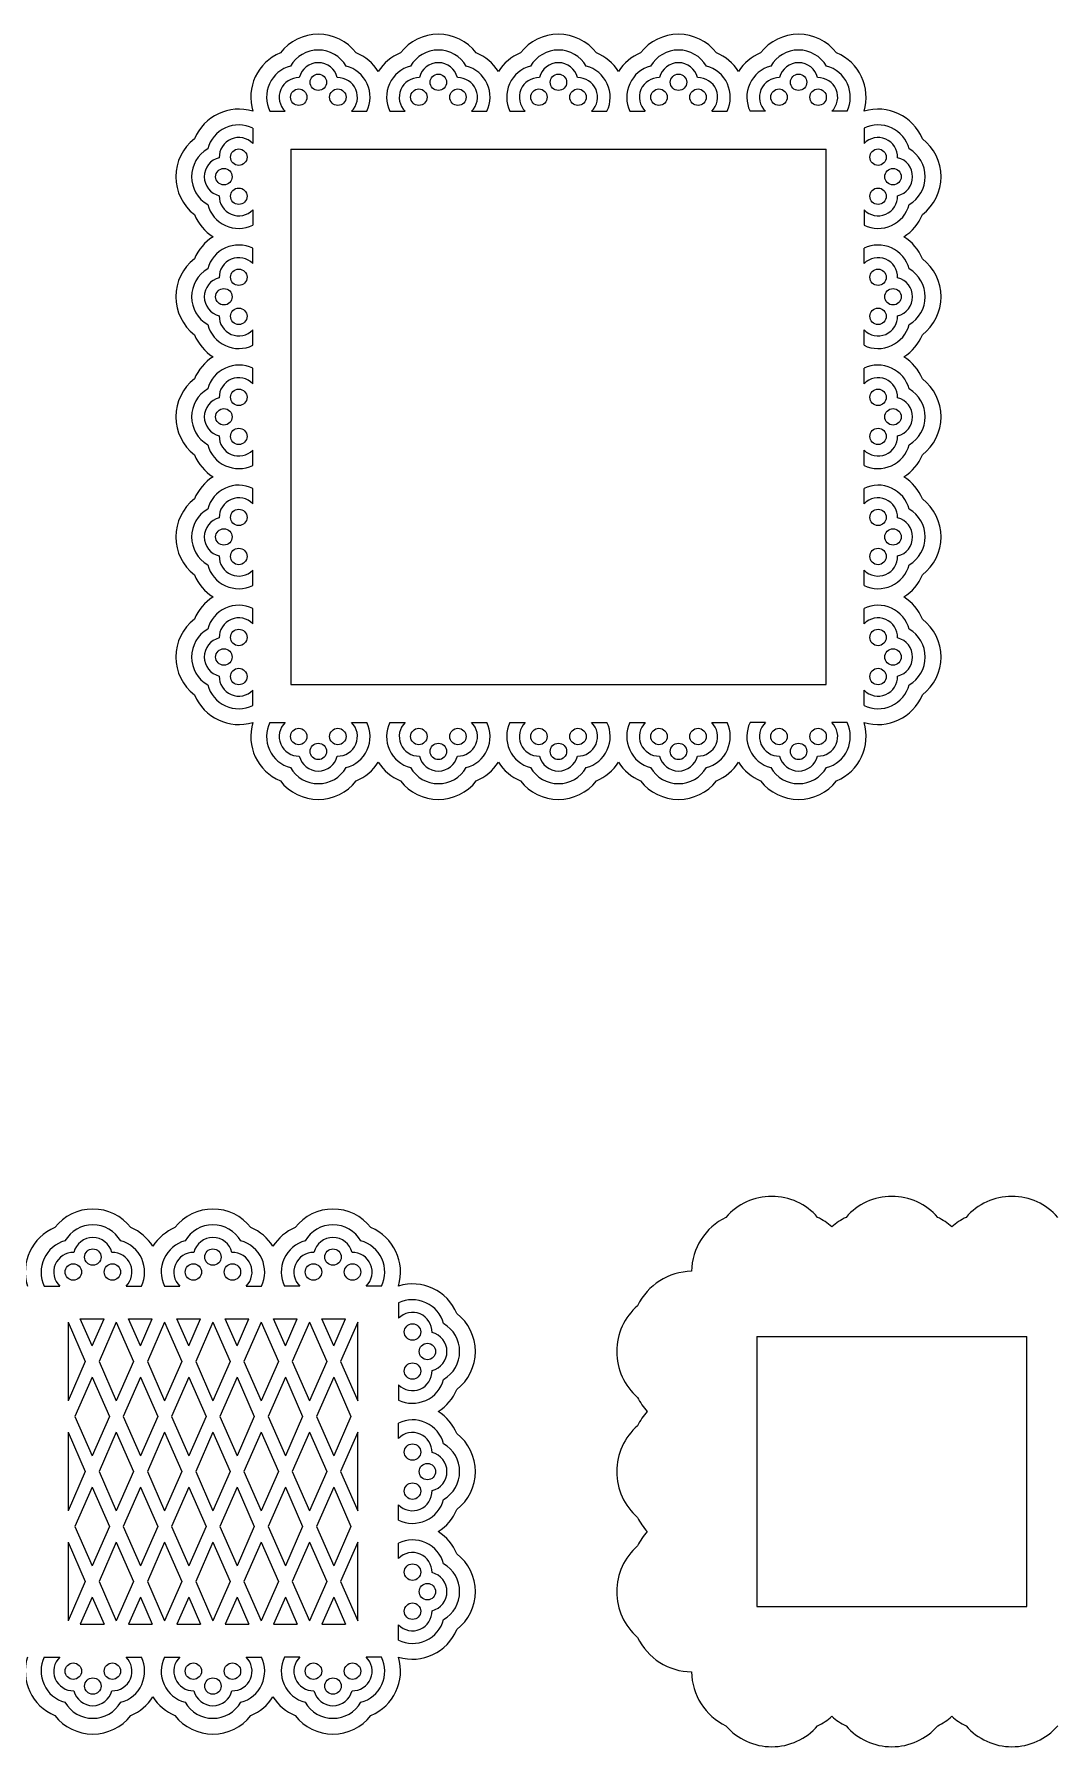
# Model space of a CAD drawing. Extents: x -370 to 190, y -61 to 212.
# Drawn here: x -246.3 to -84.3, y -61 to 210 of the extents above; entities that cross this region are included whole.
import ezdxf

# ---------------------------------------------------------------- set-up
doc = ezdxf.new("R2010")
doc.units = 0
doc.layers.get('0').update_dxf_attribs({"linetype": 'CONTINUOUS'})

msp = doc.modelspace()

# ---------------------------------------------------------------- linework, layer by layer
for p, q in [((-209.045227, 197.809597), (-206.615561, 197.809597)), ((-196.111845, 197.809597), (-193.682179, 197.809597)), ((-190.040743, 197.809597), (-187.611077, 197.809597)), ((-177.107361, 197.809597), (-174.677695, 197.809597)), ((-171.036259, 197.809597), (-168.606593, 197.809597)), ((-158.102877, 197.809597), (-155.673211, 197.809597)), ((-152.031775, 197.809597), (-149.602109, 197.809597)), ((-139.098393, 197.809597), (-136.668727, 197.809597)), ((-130.597625, 197.809597), (-133.027291, 197.809597)), ((-117.664243, 197.809597), (-120.093909, 197.809597)), ((-211.722914, 195.131911), (-211.722914, 192.702245)), ((-114.986556, 195.131911), (-114.986556, 192.702245)), ((-205.722914, 191.809597), (-205.722914, 107.07324)), ((-205.722914, 191.809597), (-120.986556, 191.809597)), ((-120.986556, 107.07324), (-120.986556, 191.809597)), ((-211.722914, 182.198529), (-211.722914, 179.768862)), ((-114.986556, 182.198529), (-114.986556, 179.768862)), ((-211.722914, 173.69776), (-211.722914, 176.127427)), ((-114.986556, 173.69776), (-114.986556, 176.127427)), ((-211.722914, 160.764378), (-211.722914, 163.194045)), ((-114.986556, 160.764378), (-114.986556, 163.194045)), ((-211.722914, 154.693276), (-211.722914, 157.122942)), ((-114.986556, 154.693276), (-114.986556, 157.122942)), ((-211.722914, 141.759894), (-211.722914, 144.18956)), ((-114.986556, 141.759894), (-114.986556, 144.18956)), ((-211.722914, 135.688792), (-211.722914, 138.118458)), ((-114.986556, 135.688792), (-114.986556, 138.118458)), ((-211.722914, 122.75541), (-211.722914, 125.185076)), ((-114.986556, 122.75541), (-114.986556, 125.185076)), ((-211.722914, 116.684308), (-211.722914, 119.113974)), ((-114.986556, 116.684308), (-114.986556, 119.113974)), ((-211.722914, 103.750926), (-211.722914, 106.180592)), ((-205.722914, 107.07324), (-120.986556, 107.07324)), ((-114.986556, 103.750926), (-114.986556, 106.180592)), ((-209.045227, 101.07324), (-206.615561, 101.07324)), ((-196.111845, 101.07324), (-193.682179, 101.07324)), ((-190.040743, 101.07324), (-187.611077, 101.07324)), ((-177.107361, 101.07324), (-174.677695, 101.07324)), ((-171.036259, 101.07324), (-168.606593, 101.07324)), ((-158.102877, 101.07324), (-155.673211, 101.07324)), ((-152.031775, 101.07324), (-149.602109, 101.07324)), ((-139.098393, 101.07324), (-136.668727, 101.07324)), ((-130.597625, 101.07324), (-133.027291, 101.07324)), ((-117.664243, 101.07324), (-120.093909, 101.07324)), ((-244.728928, 11.871492), (-242.299262, 11.871492)), ((-231.795546, 11.871492), (-229.36588, 11.871492)), ((-225.724444, 11.871492), (-223.294778, 11.871492)), ((-212.791062, 11.871492), (-210.361396, 11.871492)), ((-204.290294, 11.871492), (-206.71996, 11.871492)), ((-191.356912, 11.871492), (-193.786578, 11.871492)), ((-188.679225, 9.193806), (-188.679225, 6.76414)), ((-240.978839, 6.133586), (-240.978839, -6.301039)), ((-240.978839, 6.133586), (-238.248372, -0.083726)), ((-237.156186, 2.403199), (-239.029822, 6.669496)), ((-239.029822, 6.669496), (-235.28255, 6.669496)), ((-237.156186, 2.403199), (-235.28255, 6.669496)), ((-233.333533, 6.133586), (-236.063999, -0.083726)), ((-233.333533, 6.133586), (-230.603066, -0.083726)), ((-229.51088, 2.403199), (-231.384516, 6.669496)), ((-231.384516, 6.669496), (-227.637243, 6.669496)), ((-229.51088, 2.403199), (-227.637243, 6.669496)), ((-225.688226, 6.133586), (-228.418693, -0.083726)), ((-225.688226, 6.133586), (-222.95776, -0.083726)), ((-221.865573, 2.403199), (-223.739209, 6.669496)), ((-223.739209, 6.669496), (-219.991937, 6.669496)), ((-221.865573, 2.403199), (-219.991937, 6.669496)), ((-218.04292, 6.133586), (-220.773387, -0.083726)), ((-218.04292, 6.133586), (-215.312454, -0.083726)), ((-214.220267, 2.403199), (-216.093903, 6.669496)), ((-216.093903, 6.669496), (-212.346631, 6.669496)), ((-214.220267, 2.403199), (-212.346631, 6.669496)), ((-210.397614, 6.133586), (-213.12808, -0.083726)), ((-210.397614, 6.133586), (-207.667147, -0.083726)), ((-206.574961, 2.403199), (-208.448597, 6.669496)), ((-208.448597, 6.669496), (-204.701325, 6.669496)), ((-206.574961, 2.403199), (-204.701325, 6.669496)), ((-202.752308, 6.133586), (-205.482774, -0.083726)), ((-202.752308, 6.133586), (-200.021841, -0.083726)), ((-200.803291, 6.669496), (-197.056018, 6.669496)), ((-198.929654, 2.403199), (-200.803291, 6.669496)), ((-198.929654, 2.403199), (-197.056018, 6.669496)), ((-195.107001, 6.133586), (-197.837468, -0.083726)), ((-195.107001, -6.301039), (-195.107001, 6.133586)), ((-131.945816, 3.871492), (-89.218426, 3.871492)), ((-131.945816, 3.871492), (-131.945816, -38.855897)), ((-89.218426, -38.855897), (-89.218426, 3.871492)), ((-238.248372, -0.083726), (-240.978839, -6.301039)), ((-237.156186, -2.570652), (-239.886652, -8.787965)), ((-237.156186, -2.570652), (-234.425719, -8.787965)), ((-236.063999, -0.083726), (-233.333533, -6.301039)), ((-230.603066, -0.083726), (-233.333533, -6.301039)), ((-229.51088, -2.570652), (-232.241346, -8.787965)), ((-229.51088, -2.570652), (-226.780413, -8.787965)), ((-228.418693, -0.083726), (-225.688226, -6.301039)), ((-222.95776, -0.083726), (-225.688226, -6.301039)), ((-221.865573, -2.570652), (-224.59604, -8.787965)), ((-221.865573, -2.570652), (-219.135107, -8.787965)), ((-220.773387, -0.083726), (-218.04292, -6.301039)), ((-215.312454, -0.083726), (-218.04292, -6.301039)), ((-214.220267, -2.570652), (-216.950734, -8.787965)), ((-214.220267, -2.570652), (-211.4898, -8.787965)), ((-213.12808, -0.083726), (-210.397614, -6.301039)), ((-207.667147, -0.083726), (-210.397614, -6.301039)), ((-206.574961, -2.570652), (-209.305427, -8.787965)), ((-206.574961, -2.570652), (-203.844494, -8.787965)), ((-205.482774, -0.083726), (-202.752308, -6.301039)), ((-200.021841, -0.083726), (-202.752308, -6.301039)), ((-198.929654, -2.570652), (-201.660121, -8.787965)), ((-198.929654, -2.570652), (-196.199188, -8.787965)), ((-197.837468, -0.083726), (-195.107001, -6.301039)), ((-188.679225, -3.739576), (-188.679225, -6.169243)), ((-239.886652, -8.787965), (-237.156186, -15.005277)), ((-234.425719, -8.787965), (-237.156186, -15.005277)), ((-232.241346, -8.787965), (-229.51088, -15.005277)), ((-226.780413, -8.787965), (-229.51088, -15.005277)), ((-224.59604, -8.787965), (-221.865573, -15.005277)), ((-219.135107, -8.787965), (-221.865573, -15.005277)), ((-216.950734, -8.787965), (-214.220267, -15.005277)), ((-211.4898, -8.787965), (-214.220267, -15.005277)), ((-209.305427, -8.787965), (-206.574961, -15.005277)), ((-203.844494, -8.787965), (-206.574961, -15.005277)), ((-201.660121, -8.787965), (-198.929654, -15.005277)), ((-196.199188, -8.787965), (-198.929654, -15.005277)), ((-188.679225, -12.240345), (-188.679225, -9.810678)), ((-240.978839, -11.27489), (-240.978839, -23.709515)), ((-240.978839, -11.27489), (-238.248372, -17.492203)), ((-233.333533, -11.27489), (-236.063999, -17.492203)), ((-233.333533, -11.27489), (-230.603066, -17.492203)), ((-225.688226, -11.27489), (-228.418693, -17.492203)), ((-225.688226, -11.27489), (-222.95776, -17.492203)), ((-218.04292, -11.27489), (-220.773387, -17.492203)), ((-218.04292, -11.27489), (-215.312454, -17.492203)), ((-210.397614, -11.27489), (-213.12808, -17.492203)), ((-210.397614, -11.27489), (-207.667147, -17.492203)), ((-202.752308, -11.27489), (-205.482774, -17.492203)), ((-202.752308, -11.27489), (-200.021841, -17.492203)), ((-195.107001, -11.27489), (-197.837468, -17.492203)), ((-195.107001, -23.709515), (-195.107001, -11.27489)), ((-238.248372, -17.492203), (-240.978839, -23.709515)), ((-236.063999, -17.492203), (-233.333533, -23.709515)), ((-230.603066, -17.492203), (-233.333533, -23.709515)), ((-228.418693, -17.492203), (-225.688226, -23.709515)), ((-222.95776, -17.492203), (-225.688226, -23.709515)), ((-220.773387, -17.492203), (-218.04292, -23.709515)), ((-215.312454, -17.492203), (-218.04292, -23.709515)), ((-213.12808, -17.492203), (-210.397614, -23.709515)), ((-207.667147, -17.492203), (-210.397614, -23.709515)), ((-205.482774, -17.492203), (-202.752308, -23.709515)), ((-200.021841, -17.492203), (-202.752308, -23.709515)), ((-197.837468, -17.492203), (-195.107001, -23.709515)), ((-237.156186, -19.979128), (-239.886652, -26.196441)), ((-237.156186, -19.979128), (-234.425719, -26.196441)), ((-229.51088, -19.979128), (-232.241346, -26.196441)), ((-229.51088, -19.979128), (-226.780413, -26.196441)), ((-221.865573, -19.979128), (-224.59604, -26.196441)), ((-221.865573, -19.979128), (-219.135107, -26.196441)), ((-214.220267, -19.979128), (-216.950734, -26.196441)), ((-214.220267, -19.979128), (-211.4898, -26.196441)), ((-206.574961, -19.979128), (-209.305427, -26.196441)), ((-206.574961, -19.979128), (-203.844494, -26.196441)), ((-198.929654, -19.979128), (-201.660121, -26.196441)), ((-198.929654, -19.979128), (-196.199188, -26.196441)), ((-188.679225, -25.173727), (-188.679225, -22.744061)), ((-239.886652, -26.196441), (-237.156186, -32.413754)), ((-234.425719, -26.196441), (-237.156186, -32.413754)), ((-232.241346, -26.196441), (-229.51088, -32.413754)), ((-226.780413, -26.196441), (-229.51088, -32.413754)), ((-224.59604, -26.196441), (-221.865573, -32.413754)), ((-219.135107, -26.196441), (-221.865573, -32.413754)), ((-216.950734, -26.196441), (-214.220267, -32.413754)), ((-211.4898, -26.196441), (-214.220267, -32.413754)), ((-209.305427, -26.196441), (-206.574961, -32.413754)), ((-203.844494, -26.196441), (-206.574961, -32.413754)), ((-201.660121, -26.196441), (-198.929654, -32.413754)), ((-196.199188, -26.196441), (-198.929654, -32.413754)), ((-240.978839, -28.683366), (-240.978839, -41.117992)), ((-240.978839, -28.683366), (-238.248372, -34.900679)), ((-233.333533, -28.683366), (-236.063999, -34.900679)), ((-233.333533, -28.683366), (-230.603066, -34.900679)), ((-225.688226, -28.683366), (-228.418693, -34.900679)), ((-225.688226, -28.683366), (-222.95776, -34.900679)), ((-218.04292, -28.683366), (-220.773387, -34.900679)), ((-218.04292, -28.683366), (-215.312454, -34.900679)), ((-210.397614, -28.683366), (-213.12808, -34.900679)), ((-210.397614, -28.683366), (-207.667147, -34.900679)), ((-202.752308, -28.683366), (-205.482774, -34.900679)), ((-202.752308, -28.683366), (-200.021841, -34.900679)), ((-195.107001, -28.683366), (-197.837468, -34.900679)), ((-195.107001, -41.117992), (-195.107001, -28.683366)), ((-188.679225, -31.244829), (-188.679225, -28.815163)), ((-238.248372, -34.900679), (-240.978839, -41.117992)), ((-236.063999, -34.900679), (-233.333533, -41.117992)), ((-230.603066, -34.900679), (-233.333533, -41.117992)), ((-228.418693, -34.900679), (-225.688226, -41.117992)), ((-222.95776, -34.900679), (-225.688226, -41.117992)), ((-220.773387, -34.900679), (-218.04292, -41.117992)), ((-215.312454, -34.900679), (-218.04292, -41.117992)), ((-213.12808, -34.900679), (-210.397614, -41.117992)), ((-207.667147, -34.900679), (-210.397614, -41.117992)), ((-205.482774, -34.900679), (-202.752308, -41.117992)), ((-200.021841, -34.900679), (-202.752308, -41.117992)), ((-197.837468, -34.900679), (-195.107001, -41.117992)), ((-237.156186, -37.387604), (-239.029822, -41.653901)), ((-237.156186, -37.387604), (-235.28255, -41.653901)), ((-229.51088, -37.387604), (-231.384516, -41.653901)), ((-229.51088, -37.387604), (-227.637243, -41.653901)), ((-221.865573, -37.387604), (-223.739209, -41.653901)), ((-221.865573, -37.387604), (-219.991937, -41.653901)), ((-214.220267, -37.387604), (-216.093903, -41.653901)), ((-214.220267, -37.387604), (-212.346631, -41.653901)), ((-206.574961, -37.387604), (-208.448597, -41.653901)), ((-206.574961, -37.387604), (-204.701325, -41.653901)), ((-198.929654, -37.387604), (-200.803291, -41.653901)), ((-198.929654, -37.387604), (-197.056018, -41.653901)), ((-131.945816, -38.855897), (-89.218426, -38.855897)), ((-239.029822, -41.653901), (-235.28255, -41.653901)), ((-231.384516, -41.653901), (-227.637243, -41.653901)), ((-223.739209, -41.653901), (-219.991937, -41.653901)), ((-216.093903, -41.653901), (-212.346631, -41.653901)), ((-208.448597, -41.653901), (-204.701325, -41.653901)), ((-200.803291, -41.653901), (-197.056018, -41.653901)), ((-188.679225, -44.178211), (-188.679225, -41.748545)), ((-244.728928, -46.855897), (-242.299262, -46.855897)), ((-231.795546, -46.855897), (-229.36588, -46.855897)), ((-225.724444, -46.855897), (-223.294778, -46.855897)), ((-212.791062, -46.855897), (-210.361396, -46.855897)), ((-204.290294, -46.855897), (-206.71996, -46.855897)), ((-191.356912, -46.855897), (-193.786578, -46.855897))]:
    msp.add_line(p, q)
for centre in [(-201.363703, 202.395715), (-182.359219, 202.395715), (-163.354735, 202.395715), (-144.350251, 202.395715), (-125.345767, 202.395715), (-204.455445, 200.033085), (-198.271961, 200.033085), (-185.450961, 200.033085), (-179.267477, 200.033085), (-166.446477, 200.033085), (-160.262993, 200.033085), (-147.441993, 200.033085), (-141.258509, 200.033085), (-128.437509, 200.033085), (-122.254025, 200.033085), (-213.946402, 190.542128), (-112.763068, 190.542128), (-216.309032, 187.450387), (-110.400438, 187.450387), (-213.946402, 184.358645), (-112.763068, 184.358645), (-213.946402, 171.537644), (-112.763068, 171.537644), (-216.309032, 168.445902), (-110.400438, 168.445902), (-213.946402, 165.354161), (-112.763068, 165.354161), (-213.946402, 152.53316), (-112.763068, 152.53316), (-216.309032, 149.441418), (-110.400438, 149.441418), (-213.946402, 146.349677), (-112.763068, 146.349677), (-213.946402, 133.528676), (-112.763068, 133.528676), (-216.309032, 130.436934), (-110.400438, 130.436934), (-213.946402, 127.345192), (-112.763068, 127.345192), (-213.946402, 114.524192), (-112.763068, 114.524192), (-216.309032, 111.43245), (-110.400438, 111.43245), (-213.946402, 108.340708), (-112.763068, 108.340708), (-204.455445, 98.849752), (-201.363703, 96.487122), (-198.271961, 98.849752), (-185.450961, 98.849752), (-182.359219, 96.487122), (-179.267477, 98.849752), (-166.446477, 98.849752), (-163.354735, 96.487122), (-160.262993, 98.849752), (-147.441993, 98.849752), (-144.350251, 96.487122), (-141.258509, 98.849752), (-128.437509, 98.849752), (-125.345767, 96.487122), (-122.254025, 98.849752), (-237.047404, 16.45761), (-218.04292, 16.45761), (-199.038436, 16.45761), (-240.139146, 14.09498), (-233.955662, 14.09498), (-221.134662, 14.09498), (-214.951178, 14.09498), (-202.130178, 14.09498), (-195.946694, 14.09498), (-186.455738, 4.604023), (-184.093108, 1.512282), (-186.455738, -1.57946), (-186.455738, -14.400461), (-184.093108, -17.492203), (-186.455738, -20.583944), (-186.455738, -33.404945), (-184.093108, -36.496687), (-186.455738, -39.588429), (-240.139146, -49.079385), (-233.955662, -49.079385), (-221.134662, -49.079385), (-214.951178, -49.079385), (-202.130178, -49.079385), (-195.946694, -49.079385), (-237.047404, -51.442015), (-218.04292, -51.442015), (-199.038436, -51.442015)]:
    msp.add_circle(centre, 1.3)
for centre, radius, start, end in [((-201.363703, 202.395715), 7.6, 37.78129, 142.21871), ((-182.359219, 202.395715), 7.6, 37.78129, 142.21871), ((-163.354735, 202.395715), 7.6, 37.78129, 142.21871), ((-144.350251, 202.395715), 7.6, 37.78129, 142.21871), ((-125.345767, 202.395715), 7.6, 37.78129, 142.21871), ((-204.455445, 200.033085), 7.6, 112.553565, 197.011533), ((-201.363703, 202.395715), 5.1, 30.188272, 149.811728), ((-198.271961, 200.033085), 7.6, 32.489822, 67.446435), ((-185.450961, 200.033085), 7.6, 112.553565, 147.510178), ((-182.359219, 202.395715), 5.1, 30.188272, 149.811728), ((-179.267477, 200.033085), 7.6, 32.489822, 67.446435), ((-166.446477, 200.033085), 7.6, 112.553565, 147.510178), ((-163.354735, 202.395715), 5.1, 30.188272, 149.811728), ((-160.262993, 200.033085), 7.6, 32.489822, 67.446435), ((-147.441993, 200.033085), 7.6, 112.553565, 147.510178), ((-144.350251, 202.395715), 5.1, 30.188272, 149.811728), ((-141.258509, 200.033085), 7.6, 32.489822, 67.446435), ((-128.437509, 200.033085), 7.6, 112.553565, 147.510178), ((-125.345767, 202.395715), 5.1, 30.188272, 149.811728), ((-122.254025, 200.033085), 7.6, 342.988467, 67.446435), ((-204.455445, 200.033085), 5.1, 104.960547, 205.847543), ((-201.363703, 202.395715), 3.1, 13.740475, 166.259525), ((-198.271961, 200.033085), 5.1, 334.152457, 75.039453), ((-185.450961, 200.033085), 5.1, 104.960547, 205.847543), ((-182.359219, 202.395715), 3.1, 13.740475, 166.259525), ((-179.267477, 200.033085), 5.1, 334.152457, 75.039453), ((-166.446477, 200.033085), 5.1, 104.960547, 205.847543), ((-163.354735, 202.395715), 3.1, 13.740475, 166.259525), ((-160.262993, 200.033085), 5.1, 334.152457, 75.039453), ((-147.441993, 200.033085), 5.1, 104.960547, 205.847543), ((-144.350251, 202.395715), 3.1, 13.740475, 166.259525), ((-141.258509, 200.033085), 5.1, 334.152457, 75.039453), ((-128.437509, 200.033085), 5.1, 104.960547, 205.847543), ((-125.345767, 202.395715), 3.1, 13.740475, 166.259525), ((-122.254025, 200.033085), 5.1, 334.152457, 75.039453), ((-204.455445, 200.033085), 3.1, 88.51275, 225.828241), ((-198.271961, 200.033085), 3.1, 314.171759, 91.48725), ((-185.450961, 200.033085), 3.1, 88.51275, 225.828241), ((-179.267477, 200.033085), 3.1, 314.171759, 91.48725), ((-166.446477, 200.033085), 3.1, 88.51275, 225.828241), ((-160.262993, 200.033085), 3.1, 314.171759, 91.48725), ((-147.441993, 200.033085), 3.1, 88.51275, 225.828241), ((-141.258509, 200.033085), 3.1, 314.171759, 91.48725), ((-128.437509, 200.033085), 3.1, 88.51275, 225.828241), ((-122.254025, 200.033085), 3.1, 314.171759, 91.48725), ((-213.946402, 190.542128), 7.6, 72.988467, 157.446435), ((-112.763068, 190.542128), 7.6, 22.553565, 107.011533), ((-213.946402, 190.542128), 5.1, 64.152457, 165.039453), ((-112.763068, 190.542128), 5.1, 14.960547, 115.847543), ((-216.309032, 187.450387), 7.6, 127.78129, 232.21871), ((-213.946402, 190.542128), 3.1, 44.171759, 181.48725), ((-112.763068, 190.542128), 3.1, 358.51275, 135.828241), ((-110.400438, 187.450387), 7.6, 307.78129, 52.21871), ((-216.309032, 187.450387), 5.1, 120.188272, 239.811728), ((-216.309032, 187.450387), 3.1, 103.740475, 256.259525), ((-110.400438, 187.450387), 3.1, 283.740475, 76.259525), ((-110.400438, 187.450387), 5.1, 300.188272, 59.811728), ((-213.946402, 184.358645), 3.1, 178.51275, 315.828241), ((-112.763068, 184.358645), 3.1, 224.171759, 1.48725), ((-213.946402, 184.358645), 5.1, 194.960547, 295.847543), ((-112.763068, 184.358645), 5.1, 244.152457, 345.039453), ((-213.946402, 184.358645), 7.6, 202.553565, 237.510178), ((-112.763068, 184.358645), 7.6, 302.489822, 337.446435), ((-213.946402, 171.537644), 7.6, 122.489822, 157.446435), ((-213.946402, 171.537644), 5.1, 64.152457, 165.039453), ((-112.763068, 171.537644), 5.1, 14.960547, 115.847543), ((-112.763068, 171.537644), 7.6, 22.553565, 57.510178), ((-216.309032, 168.445902), 7.6, 127.78129, 232.21871), ((-213.946402, 171.537644), 3.1, 44.171759, 181.48725), ((-112.763068, 171.537644), 3.1, 358.51275, 135.828241), ((-110.400438, 168.445902), 7.6, 307.78129, 52.21871), ((-216.309032, 168.445902), 5.1, 120.188272, 239.811728), ((-216.309032, 168.445902), 3.1, 103.740475, 256.259525), ((-110.400438, 168.445902), 3.1, 283.740475, 76.259525), ((-110.400438, 168.445902), 5.1, 300.188272, 59.811728), ((-213.946402, 165.354161), 3.1, 178.51275, 315.828241), ((-112.763068, 165.354161), 3.1, 224.171759, 1.48725), ((-213.946402, 165.354161), 5.1, 194.960547, 295.847543), ((-112.763068, 165.354161), 5.1, 244.152457, 345.039453), ((-213.946402, 165.354161), 7.6, 202.553565, 237.510178), ((-112.763068, 165.354161), 7.6, 302.489822, 337.446435), ((-213.946402, 152.53316), 7.6, 122.489822, 157.446435), ((-213.946402, 152.53316), 5.1, 64.152457, 165.039453), ((-112.763068, 152.53316), 5.1, 14.960547, 115.847543), ((-112.763068, 152.53316), 7.6, 22.553565, 57.510178), ((-216.309032, 149.441418), 7.6, 127.78129, 232.21871), ((-213.946402, 152.53316), 3.1, 44.171759, 181.48725), ((-112.763068, 152.53316), 3.1, 358.51275, 135.828241), ((-110.400438, 149.441418), 7.6, 307.78129, 52.21871), ((-216.309032, 149.441418), 5.1, 120.188272, 239.811728), ((-216.309032, 149.441418), 3.1, 103.740475, 256.259525), ((-110.400438, 149.441418), 3.1, 283.740475, 76.259525), ((-110.400438, 149.441418), 5.1, 300.188272, 59.811728), ((-213.946402, 146.349677), 3.1, 178.51275, 315.828241), ((-112.763068, 146.349677), 3.1, 224.171759, 1.48725), ((-213.946402, 146.349677), 5.1, 194.960547, 295.847543), ((-112.763068, 146.349677), 5.1, 244.152457, 345.039453), ((-213.946402, 146.349677), 7.6, 202.553565, 237.510178), ((-112.763068, 146.349677), 7.6, 302.489822, 337.446435), ((-213.946402, 133.528676), 7.6, 122.489822, 157.446435), ((-213.946402, 133.528676), 5.1, 64.152457, 165.039453), ((-112.763068, 133.528676), 5.1, 14.960547, 115.847543), ((-112.763068, 133.528676), 7.6, 22.553565, 57.510178), ((-216.309032, 130.436934), 7.6, 127.78129, 232.21871), ((-213.946402, 133.528676), 3.1, 44.171759, 181.48725), ((-112.763068, 133.528676), 3.1, 358.51275, 135.828241), ((-110.400438, 130.436934), 7.6, 307.78129, 52.21871), ((-216.309032, 130.436934), 5.1, 120.188272, 239.811728), ((-216.309032, 130.436934), 3.1, 103.740475, 256.259525), ((-110.400438, 130.436934), 3.1, 283.740475, 76.259525), ((-110.400438, 130.436934), 5.1, 300.188272, 59.811728), ((-213.946402, 127.345192), 3.1, 178.51275, 315.828241), ((-112.763068, 127.345192), 3.1, 224.171759, 1.48725), ((-213.946402, 127.345192), 5.1, 194.960547, 295.847543), ((-112.763068, 127.345192), 5.1, 244.152457, 345.039453), ((-213.946402, 127.345192), 7.6, 202.553565, 237.510178), ((-112.763068, 127.345192), 7.6, 302.489822, 337.446435), ((-213.946402, 114.524192), 7.6, 122.489822, 157.446435), ((-213.946402, 114.524192), 5.1, 64.152457, 165.039453), ((-112.763068, 114.524192), 5.1, 14.960547, 115.847543), ((-112.763068, 114.524192), 7.6, 22.553565, 57.510178), ((-216.309032, 111.43245), 7.6, 127.78129, 232.21871), ((-213.946402, 114.524192), 3.1, 44.171759, 181.48725), ((-112.763068, 114.524192), 3.1, 358.51275, 135.828241), ((-110.400438, 111.43245), 7.6, 307.78129, 52.21871), ((-216.309032, 111.43245), 5.1, 120.188272, 239.811728), ((-216.309032, 111.43245), 3.1, 103.740475, 256.259525), ((-110.400438, 111.43245), 3.1, 283.740475, 76.259525), ((-110.400438, 111.43245), 5.1, 300.188272, 59.811728), ((-213.946402, 108.340708), 3.1, 178.51275, 315.828241), ((-112.763068, 108.340708), 3.1, 224.171759, 1.48725), ((-213.946402, 108.340708), 5.1, 194.960547, 295.847543), ((-112.763068, 108.340708), 5.1, 244.152457, 345.039453), ((-213.946402, 108.340708), 7.6, 202.553565, 287.011533), ((-112.763068, 108.340708), 7.6, 252.988467, 337.446435), ((-204.455445, 98.849752), 7.6, 162.988467, 247.446435), ((-204.455445, 98.849752), 5.1, 154.152457, 255.039453), ((-204.455445, 98.849752), 3.1, 134.171759, 271.48725), ((-198.271961, 98.849752), 3.1, 268.51275, 45.828241), ((-198.271961, 98.849752), 5.1, 284.960547, 25.847543), ((-185.450961, 98.849752), 5.1, 154.152457, 255.039453), ((-185.450961, 98.849752), 3.1, 134.171759, 271.48725), ((-179.267477, 98.849752), 3.1, 268.51275, 45.828241), ((-179.267477, 98.849752), 5.1, 284.960547, 25.847543), ((-166.446477, 98.849752), 5.1, 154.152457, 255.039453), ((-166.446477, 98.849752), 3.1, 134.171759, 271.48725), ((-160.262993, 98.849752), 3.1, 268.51275, 45.828241), ((-160.262993, 98.849752), 5.1, 284.960547, 25.847543), ((-147.441993, 98.849752), 5.1, 154.152457, 255.039453), ((-147.441993, 98.849752), 3.1, 134.171759, 271.48725), ((-141.258509, 98.849752), 3.1, 268.51275, 45.828241), ((-141.258509, 98.849752), 5.1, 284.960547, 25.847543), ((-128.437509, 98.849752), 5.1, 154.152457, 255.039453), ((-128.437509, 98.849752), 3.1, 134.171759, 271.48725), ((-122.254025, 98.849752), 3.1, 268.51275, 45.828241), ((-122.254025, 98.849752), 5.1, 284.960547, 25.847543), ((-122.254025, 98.849752), 7.6, 292.553565, 17.011533), ((-201.363703, 96.487122), 3.1, 193.740475, 346.259525), ((-182.359219, 96.487122), 3.1, 193.740475, 346.259525), ((-163.354735, 96.487122), 3.1, 193.740475, 346.259525), ((-144.350251, 96.487122), 3.1, 193.740475, 346.259525), ((-125.345767, 96.487122), 3.1, 193.740475, 346.259525), ((-201.363703, 96.487122), 5.1, 210.188272, 329.811728), ((-198.271961, 98.849752), 7.6, 292.553565, 327.510178), ((-185.450961, 98.849752), 7.6, 212.489822, 247.446435), ((-182.359219, 96.487122), 5.1, 210.188272, 329.811728), ((-179.267477, 98.849752), 7.6, 292.553565, 327.510178), ((-166.446477, 98.849752), 7.6, 212.489822, 247.446435), ((-163.354735, 96.487122), 5.1, 210.188272, 329.811728), ((-160.262993, 98.849752), 7.6, 292.553565, 327.510178), ((-147.441993, 98.849752), 7.6, 212.489822, 247.446435), ((-144.350251, 96.487122), 5.1, 210.188272, 329.811728), ((-141.258509, 98.849752), 7.6, 292.553565, 327.510178), ((-128.437509, 98.849752), 7.6, 212.489822, 247.446435), ((-125.345767, 96.487122), 5.1, 210.188272, 329.811728), ((-201.363703, 96.487122), 7.6, 217.78129, 322.21871), ((-182.359219, 96.487122), 7.6, 217.78129, 322.21871), ((-163.354735, 96.487122), 7.6, 217.78129, 322.21871), ((-144.350251, 96.487122), 7.6, 217.78129, 322.21871), ((-125.345767, 96.487122), 7.6, 217.78129, 322.21871), ((-129.586605, 16.45761), 9.6, 40.921136, 139.078864), ((-110.582121, 16.45761), 9.6, 40.921136, 139.078864), ((-91.577637, 16.45761), 9.6, 40.921136, 139.078864), ((-237.047404, 16.45761), 7.6, 37.78129, 142.21871), ((-218.04292, 16.45761), 7.6, 37.78129, 142.21871), ((-199.038436, 16.45761), 7.6, 37.78129, 142.21871), ((-132.678347, 14.09498), 9.6, 115.693411, 179.352836), ((-126.494863, 14.09498), 9.6, 48.105551, 64.306589), ((-113.673863, 14.09498), 9.6, 115.693411, 131.894449), ((-107.490379, 14.09498), 9.6, 48.105551, 64.306589), ((-94.669379, 14.09498), 9.6, 115.693411, 131.894449), ((-240.139146, 14.09498), 7.6, 112.553565, 197.011533), ((-240.139146, 14.09498), 5.1, 104.960547, 205.847543), ((-237.047404, 16.45761), 5.1, 30.188272, 149.811728), ((-237.047404, 16.45761), 3.1, 13.740475, 166.259525), ((-233.955662, 14.09498), 5.1, 334.152457, 75.039453), ((-233.955662, 14.09498), 7.6, 32.489822, 67.446435), ((-221.134662, 14.09498), 7.6, 112.553565, 147.510178), ((-221.134662, 14.09498), 5.1, 104.960547, 205.847543), ((-218.04292, 16.45761), 5.1, 30.188272, 149.811728), ((-218.04292, 16.45761), 3.1, 13.740475, 166.259525), ((-214.951178, 14.09498), 5.1, 334.152457, 75.039453), ((-214.951178, 14.09498), 7.6, 32.489822, 67.446435), ((-202.130178, 14.09498), 7.6, 112.553565, 147.510178), ((-202.130178, 14.09498), 5.1, 104.960547, 205.847543), ((-199.038436, 16.45761), 5.1, 30.188272, 149.811728), ((-199.038436, 16.45761), 3.1, 13.740475, 166.259525), ((-195.946694, 14.09498), 5.1, 334.152457, 75.039453), ((-195.946694, 14.09498), 7.6, 342.988467, 67.446435), ((-240.139146, 14.09498), 3.1, 88.51275, 225.828241), ((-233.955662, 14.09498), 3.1, 314.171759, 91.48725), ((-221.134662, 14.09498), 3.1, 88.51275, 225.828241), ((-214.951178, 14.09498), 3.1, 314.171759, 91.48725), ((-202.130178, 14.09498), 3.1, 88.51275, 225.828241), ((-195.946694, 14.09498), 3.1, 314.171759, 91.48725), ((-142.169303, 4.604023), 9.6, 90.647164, 154.306589), ((-186.455738, 4.604023), 7.6, 22.553565, 107.011533), ((-186.455738, 4.604023), 5.1, 14.960547, 115.847543), ((-144.531933, 1.512282), 9.6, 130.921136, 229.078864), ((-186.455738, 4.604023), 3.1, 358.51275, 135.828241), ((-184.093108, 1.512282), 5.1, 300.188272, 59.811728), ((-184.093108, 1.512282), 7.6, 307.78129, 52.21871), ((-184.093108, 1.512282), 3.1, 283.740475, 76.259525), ((-186.455738, -1.57946), 3.1, 224.171759, 1.48725), ((-186.455738, -1.57946), 5.1, 244.152457, 345.039453), ((-186.455738, -1.57946), 7.6, 302.489822, 337.446435), ((-186.455738, -14.400461), 7.6, 22.553565, 57.510178), ((-142.169303, -1.57946), 9.6, 205.693411, 221.894449), ((-142.169303, -14.400461), 9.6, 138.105551, 154.306589), ((-186.455738, -14.400461), 5.1, 14.960547, 115.847543), ((-144.531933, -17.492203), 9.6, 130.921136, 229.078864), ((-186.455738, -14.400461), 3.1, 358.51275, 135.828241), ((-184.093108, -17.492203), 5.1, 300.188272, 59.811728), ((-184.093108, -17.492203), 7.6, 307.78129, 52.21871), ((-184.093108, -17.492203), 3.1, 283.740475, 76.259525), ((-186.455738, -20.583944), 3.1, 224.171759, 1.48725), ((-186.455738, -20.583944), 5.1, 244.152457, 345.039453), ((-186.455738, -20.583944), 7.6, 302.489822, 337.446435), ((-186.455738, -33.404945), 7.6, 22.553565, 57.510178), ((-142.169303, -20.583944), 9.6, 205.693411, 221.894449), ((-142.169303, -33.404945), 9.6, 138.105551, 154.306589), ((-186.455738, -33.404945), 5.1, 14.960547, 115.847543), ((-144.531933, -36.496687), 9.6, 130.921136, 229.078864), ((-186.455738, -33.404945), 3.1, 358.51275, 135.828241), ((-184.093108, -36.496687), 5.1, 300.188272, 59.811728), ((-184.093108, -36.496687), 7.6, 307.78129, 52.21871), ((-184.093108, -36.496687), 3.1, 283.740475, 76.259525), ((-186.455738, -39.588429), 3.1, 224.171759, 1.48725), ((-186.455738, -39.588429), 5.1, 244.152457, 345.039453), ((-186.455738, -39.588429), 7.6, 252.988467, 337.446435), ((-142.169303, -39.588429), 9.6, 205.693411, 269.352836), ((-240.139146, -49.079385), 7.6, 162.988467, 247.446435), ((-240.139146, -49.079385), 5.1, 154.152457, 255.039453), ((-240.139146, -49.079385), 3.1, 134.171759, 271.48725), ((-233.955662, -49.079385), 3.1, 268.51275, 45.828241), ((-233.955662, -49.079385), 5.1, 284.960547, 25.847543), ((-221.134662, -49.079385), 5.1, 154.152457, 255.039453), ((-221.134662, -49.079385), 3.1, 134.171759, 271.48725), ((-214.951178, -49.079385), 3.1, 268.51275, 45.828241), ((-214.951178, -49.079385), 5.1, 284.960547, 25.847543), ((-202.130178, -49.079385), 5.1, 154.152457, 255.039453), ((-202.130178, -49.079385), 3.1, 134.171759, 271.48725), ((-195.946694, -49.079385), 3.1, 268.51275, 45.828241), ((-195.946694, -49.079385), 5.1, 284.960547, 25.847543), ((-195.946694, -49.079385), 7.6, 292.553565, 17.011533), ((-132.678347, -49.079385), 9.6, 180.647164, 244.306589), ((-237.047404, -51.442015), 5.1, 210.188272, 329.811728), ((-237.047404, -51.442015), 3.1, 193.740475, 346.259525), ((-233.955662, -49.079385), 7.6, 292.553565, 327.510178), ((-221.134662, -49.079385), 7.6, 212.489822, 247.446435), ((-218.04292, -51.442015), 5.1, 210.188272, 329.811728), ((-218.04292, -51.442015), 3.1, 193.740475, 346.259525), ((-214.951178, -49.079385), 7.6, 292.553565, 327.510178), ((-202.130178, -49.079385), 7.6, 212.489822, 247.446435), ((-199.038436, -51.442015), 5.1, 210.188272, 329.811728), ((-199.038436, -51.442015), 3.1, 193.740475, 346.259525), ((-237.047404, -51.442015), 7.6, 217.78129, 322.21871), ((-218.04292, -51.442015), 7.6, 217.78129, 322.21871), ((-199.038436, -51.442015), 7.6, 217.78129, 322.21871), ((-126.494863, -49.079385), 9.6, 295.693411, 311.894449), ((-113.673863, -49.079385), 9.6, 228.105551, 244.306589), ((-107.490379, -49.079385), 9.6, 295.693411, 311.894449), ((-94.669379, -49.079385), 9.6, 228.105551, 244.306589), ((-129.586605, -51.442015), 9.6, 220.921136, 319.078864), ((-110.582121, -51.442015), 9.6, 220.921136, 319.078864), ((-91.577637, -51.442015), 9.6, 220.921136, 319.078864)]:
    msp.add_arc(centre, radius, start, end)

doc.saveas('drawing.dxf')
